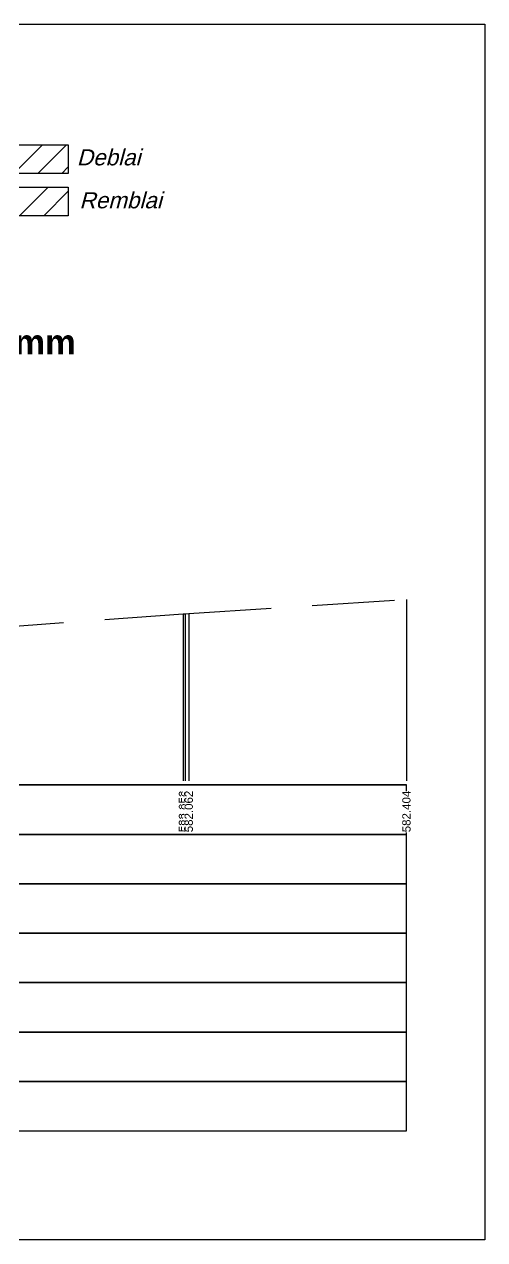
# Model space of a CAD drawing. Header units: millimetres. Extents: x 2762 to 3076, y 916 to 3305.
# Drawn here: x 2914.11 to 2925.28, y 1213.65 to 1243.15 of the extents above; entities that cross this region are included whole.
import ezdxf

# ---------------------------------------------------------------- set-up
doc = ezdxf.new("R2010")
doc.units = ezdxf.units.MM
doc.header["$LTSCALE"] = 2
doc.linetypes.add('CACHE', pattern=[9.525, 6.35, -3.175])
doc.linetypes.add('DASHED', pattern=[0.75, 0.5, -0.25])
doc.layers.add('C-ANNO-TABL-TEXT', color=150, linetype='Continuous')
doc.styles.add('ARIAL', font='arial.ttf')
doc.styles.add('C3D_Profil_Travers', font='romans.shx')
doc.styles.get("Standard").update_dxf_attribs({"font": 'arial.ttf'})

msp = doc.modelspace()

# ---------------------------------------------------------------- linework, layer by layer
for p, q in [((2913.548, 1240.219), (2915.174, 1240.219)), ((2915.174, 1240.219), (2915.174, 1239.527)), ((2915.174, 1239.527), (2913.548, 1239.527)), ((2913.548, 1239.191), (2915.174, 1239.191)), ((2915.174, 1239.191), (2915.174, 1238.499)), ((2915.174, 1238.499), (2913.548, 1238.499))]:
    msp.add_line(p, q)
at = {"color": 1, "linetype": 'Continuous'}
for p, q in [((2913.852, 1239.527), (2914.544, 1240.219)), ((2914.436, 1239.527), (2915.127, 1240.219)), ((2915.019, 1239.527), (2915.174, 1239.682))]:
    msp.add_line(p, q, dxfattribs=at)
at = {"color": 3, "linetype": 'Continuous'}
for p, q in [((2913.992, 1238.499), (2914.684, 1239.191)), ((2914.576, 1238.499), (2915.174, 1239.098)), ((2915.159, 1238.499), (2915.174, 1238.514))]:
    msp.add_line(p, q, dxfattribs=at)
at = {"color": 105, "linetype": 'DASHED', "lineweight": -3, "ltscale": 2}
for p, q in [((2918.098, 1228.846), (2923.38, 1229.188)), ((2913.066, 1228.479), (2917.957, 1228.835)), ((2917.957, 1228.835), (2918.011, 1228.839)), ((2918.011, 1228.839), (2918.098, 1228.846))]:
    msp.add_line(p, q, dxfattribs=at)
at = {"color": 98, "linetype": 'CACHE', "lineweight": -3}
for p, q in [((2923.38, 1229.188), (2923.38, 1224.784)), ((2917.957, 1228.835), (2917.957, 1224.784)), ((2918.011, 1228.839), (2918.011, 1224.784)), ((2918.098, 1228.846), (2918.098, 1224.784))]:
    msp.add_line(p, q, dxfattribs=at)
at = {"color": 7, "linetype": 'Continuous', "lineweight": -3}
msp.add_line((2873.379, 1224.684), (2923.381, 1224.684), dxfattribs=at)
for points in [[(2873.379, 1223.484), (2923.381, 1223.484), (2923.381, 1224.684), (2873.379, 1224.684)], [(2873.379, 1222.284), (2923.381, 1222.284), (2923.381, 1223.484), (2873.379, 1223.484)], [(2873.379, 1221.084), (2923.381, 1221.084), (2923.381, 1222.284), (2873.379, 1222.284)], [(2873.379, 1219.884), (2923.381, 1219.884), (2923.381, 1221.084), (2873.379, 1221.084)], [(2873.379, 1218.684), (2923.381, 1218.684), (2923.381, 1219.884), (2873.379, 1219.884)], [(2873.379, 1217.484), (2923.381, 1217.484), (2923.381, 1218.684), (2873.379, 1218.684)], [(2873.379, 1216.284), (2923.381, 1216.284), (2923.381, 1217.484), (2873.379, 1217.484)]]:
    msp.add_3dface(points, dxfattribs=at)

# ---------------------------------------------------------------- texts
at = {"insert": (2908.949, 1235.733), "char_height": 0.6, "attachment_point": 1}
msp.add_mtext_dynamic_manual_height_columns('{\\fArial|b1|i0|c0|p34;Dévers = 00 mm}', width=8.82587, gutter_width=1.25, heights=[0], dxfattribs=at)
at = {"layer": 'C-ANNO-TABL-TEXT', "color": 7, "style": 'ARIAL', "oblique": 15}
for s, p in [('Deblai', (2915.379, 1239.721)), ('Remblai', (2915.443, 1238.679))]:
    msp.add_text(s, height=0.39, dxfattribs=at).set_placement(p)

# ---------------------------------------------------------------- next in the draw order: texts
at = {"color": 7, "linetype": 'Continuous', "lineweight": -3, "char_height": 0.2, "attachment_point": 4, "rotation": 90, "style": 'C3D_Profil_Travers', "bg_fill": 3, "box_fill_scale": 1.000375, "bg_fill_color": 256, "bg_fill_true_color": 13158600, "bg_fill_transparency": 0}
for s, insert, width in [('{\\fArial|b0|i0|c0|p34;582.052}', (2917.957, 1223.534), 0.99347), ('{\\fArial|b0|i0|c0|p34;582.404}', (2923.38, 1223.534), 0.99471)]:
    msp.add_mtext(s, dxfattribs=dict(at, insert=insert, width=width))

# ---------------------------------------------------------------- next in the draw order: texts
at = {"color": 7, "linetype": 'Continuous', "lineweight": -3, "insert": (2918.011, 1223.534), "char_height": 0.2, "width": 0.99539, "attachment_point": 4, "rotation": 90, "style": 'C3D_Profil_Travers', "bg_fill": 3, "box_fill_scale": 1.000375, "bg_fill_color": 256, "bg_fill_true_color": 13158600, "bg_fill_transparency": 0}
msp.add_mtext('{\\fArial|b0|i0|c0|p34;582.056}', dxfattribs=at)

# ---------------------------------------------------------------- next in the draw order: texts
at = {"color": 7, "linetype": 'Continuous', "lineweight": -3, "insert": (2918.098, 1223.534), "char_height": 0.2, "width": 0.99347, "attachment_point": 4, "rotation": 90, "style": 'C3D_Profil_Travers', "bg_fill": 3, "box_fill_scale": 1.000375, "bg_fill_color": 256, "bg_fill_true_color": 13158600, "bg_fill_transparency": 0}
msp.add_mtext('{\\fArial|b0|i0|c0|p34;582.062}', dxfattribs=at)

# ---------------------------------------------------------------- next in the draw order: linework, layer by layer
msp.add_lwpolyline([(2865.673, 1243.145), (2925.277, 1243.145), (2925.277, 1213.645), (2865.673, 1213.645)], close=True)

doc.saveas('drawing.dxf')
